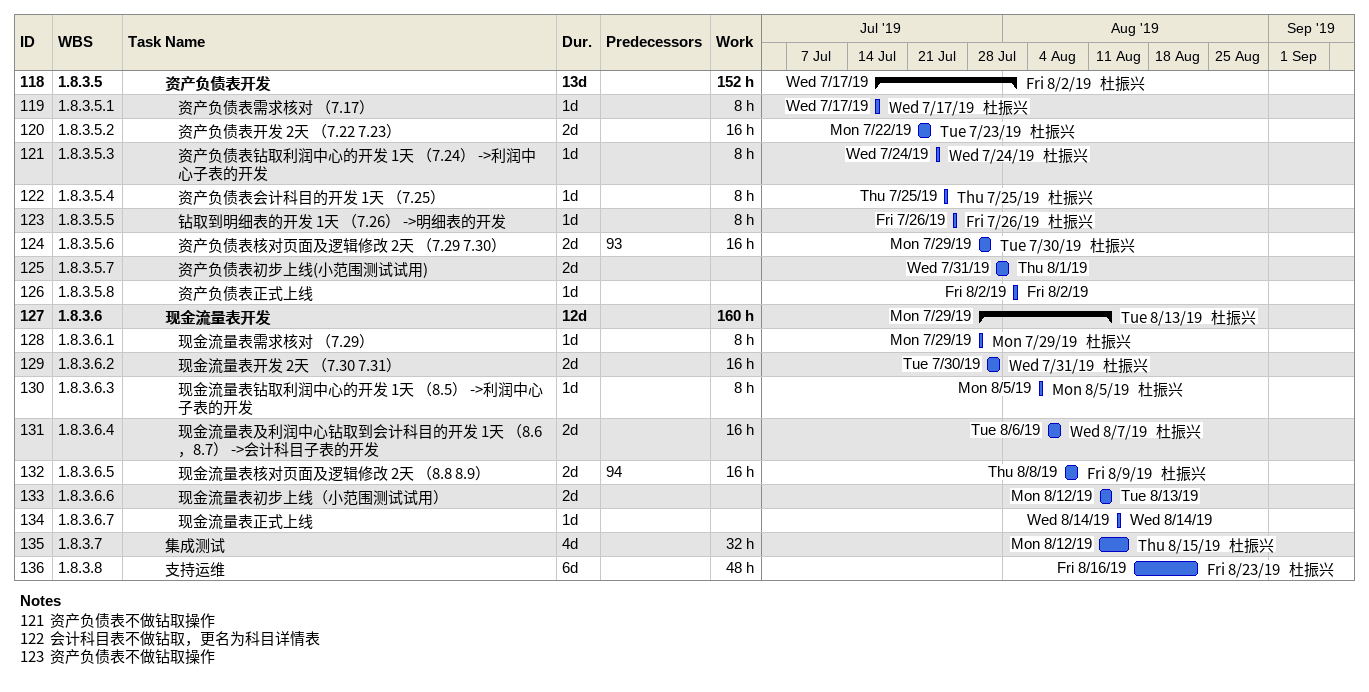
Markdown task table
| ID | WBS | Task | Duration | Start | Finish | Predecessors | Resources | Work (h) |
|---|---|---|---|---|---|---|---|---|
| 118 | 1.8.3.5 | **资产负债表开发** | 13d | 2019-07-17 | 2019-08-02 |  | 杜振兴 | 152 |
| 119 | 1.8.3.5.1 | 资产负债表需求核对 （7.17） | 1d | 2019-07-17 | 2019-07-17 |  | 杜振兴 | 8 |
| 120 | 1.8.3.5.2 | 资产负债表开发 2天 （7.22 7.23） | 2d | 2019-07-22 | 2019-07-23 |  | 杜振兴 | 16 |
| 121 | 1.8.3.5.3 | 资产负债表钻取利润中心的开发 1天 （7.24） ->利润中心子表的开发 | 1d | 2019-07-24 | 2019-07-24 |  | 杜振兴 | 8 |
| 122 | 1.8.3.5.4 | 资产负债表会计科目的开发 1天 （7.25） | 1d | 2019-07-25 | 2019-07-25 |  | 杜振兴 | 8 |
| 123 | 1.8.3.5.5 | 钻取到明细表的开发 1天 （7.26） ->明细表的开发 | 1d | 2019-07-26 | 2019-07-26 |  | 杜振兴 | 8 |
| 124 | 1.8.3.5.6 | 资产负债表核对页面及逻辑修改 2天 （7.29 7.30） | 2d | 2019-07-29 | 2019-07-30 | 93 | 杜振兴 | 16 |
| 125 | 1.8.3.5.7 | 资产负债表初步上线(小范围测试试用) | 2d | 2019-07-31 | 2019-08-01 |  |  |  |
| 126 | 1.8.3.5.8 | 资产负债表正式上线 | 1d | 2019-08-02 | 2019-08-02 |  |  |  |
| 127 | 1.8.3.6 | **现金流量表开发** | 12d | 2019-07-29 | 2019-08-13 |  | 杜振兴 | 160 |
| 128 | 1.8.3.6.1 | 现金流量表需求核对 （7.29） | 1d | 2019-07-29 | 2019-07-29 |  | 杜振兴 | 8 |
| 129 | 1.8.3.6.2 | 现金流量表开发 2天 （7.30 7.31） | 2d | 2019-07-30 | 2019-07-31 |  | 杜振兴 | 16 |
| 130 | 1.8.3.6.3 | 现金流量表钻取利润中心的开发 1天 （8.5） ->利润中心子表的开发 | 1d | 2019-08-05 | 2019-08-05 |  | 杜振兴 | 8 |
| 131 | 1.8.3.6.4 | 现金流量表及利润中心钻取到会计科目的开发 1天 （8.6，8.7） ->会计科目子表的开发 | 2d | 2019-08-06 | 2019-08-07 |  | 杜振兴 | 16 |
| 132 | 1.8.3.6.5 | 现金流量表核对页面及逻辑修改 2天 （8.8 8.9） | 2d | 2019-08-08 | 2019-08-09 | 94 | 杜振兴 | 16 |
| 133 | 1.8.3.6.6 | 现金流量表初步上线（小范围测试试用） | 2d | 2019-08-12 | 2019-08-13 |  |  |  |
| 134 | 1.8.3.6.7 | 现金流量表正式上线 | 1d | 2019-08-14 | 2019-08-14 |  |  |  |
| 135 | 1.8.3.7 | 集成测试 | 4d | 2019-08-12 | 2019-08-15 |  | 杜振兴 | 32 |
| 136 | 1.8.3.8 | 支持运维 | 6d | 2019-08-16 | 2019-08-23 |  | 杜振兴 | 48 |

Notes
- 121: 资产负债表不做钻取操作
- 122: 会计科目表不做钻取，更名为科目详情表
- 123: 资产负债表不做钻取操作
